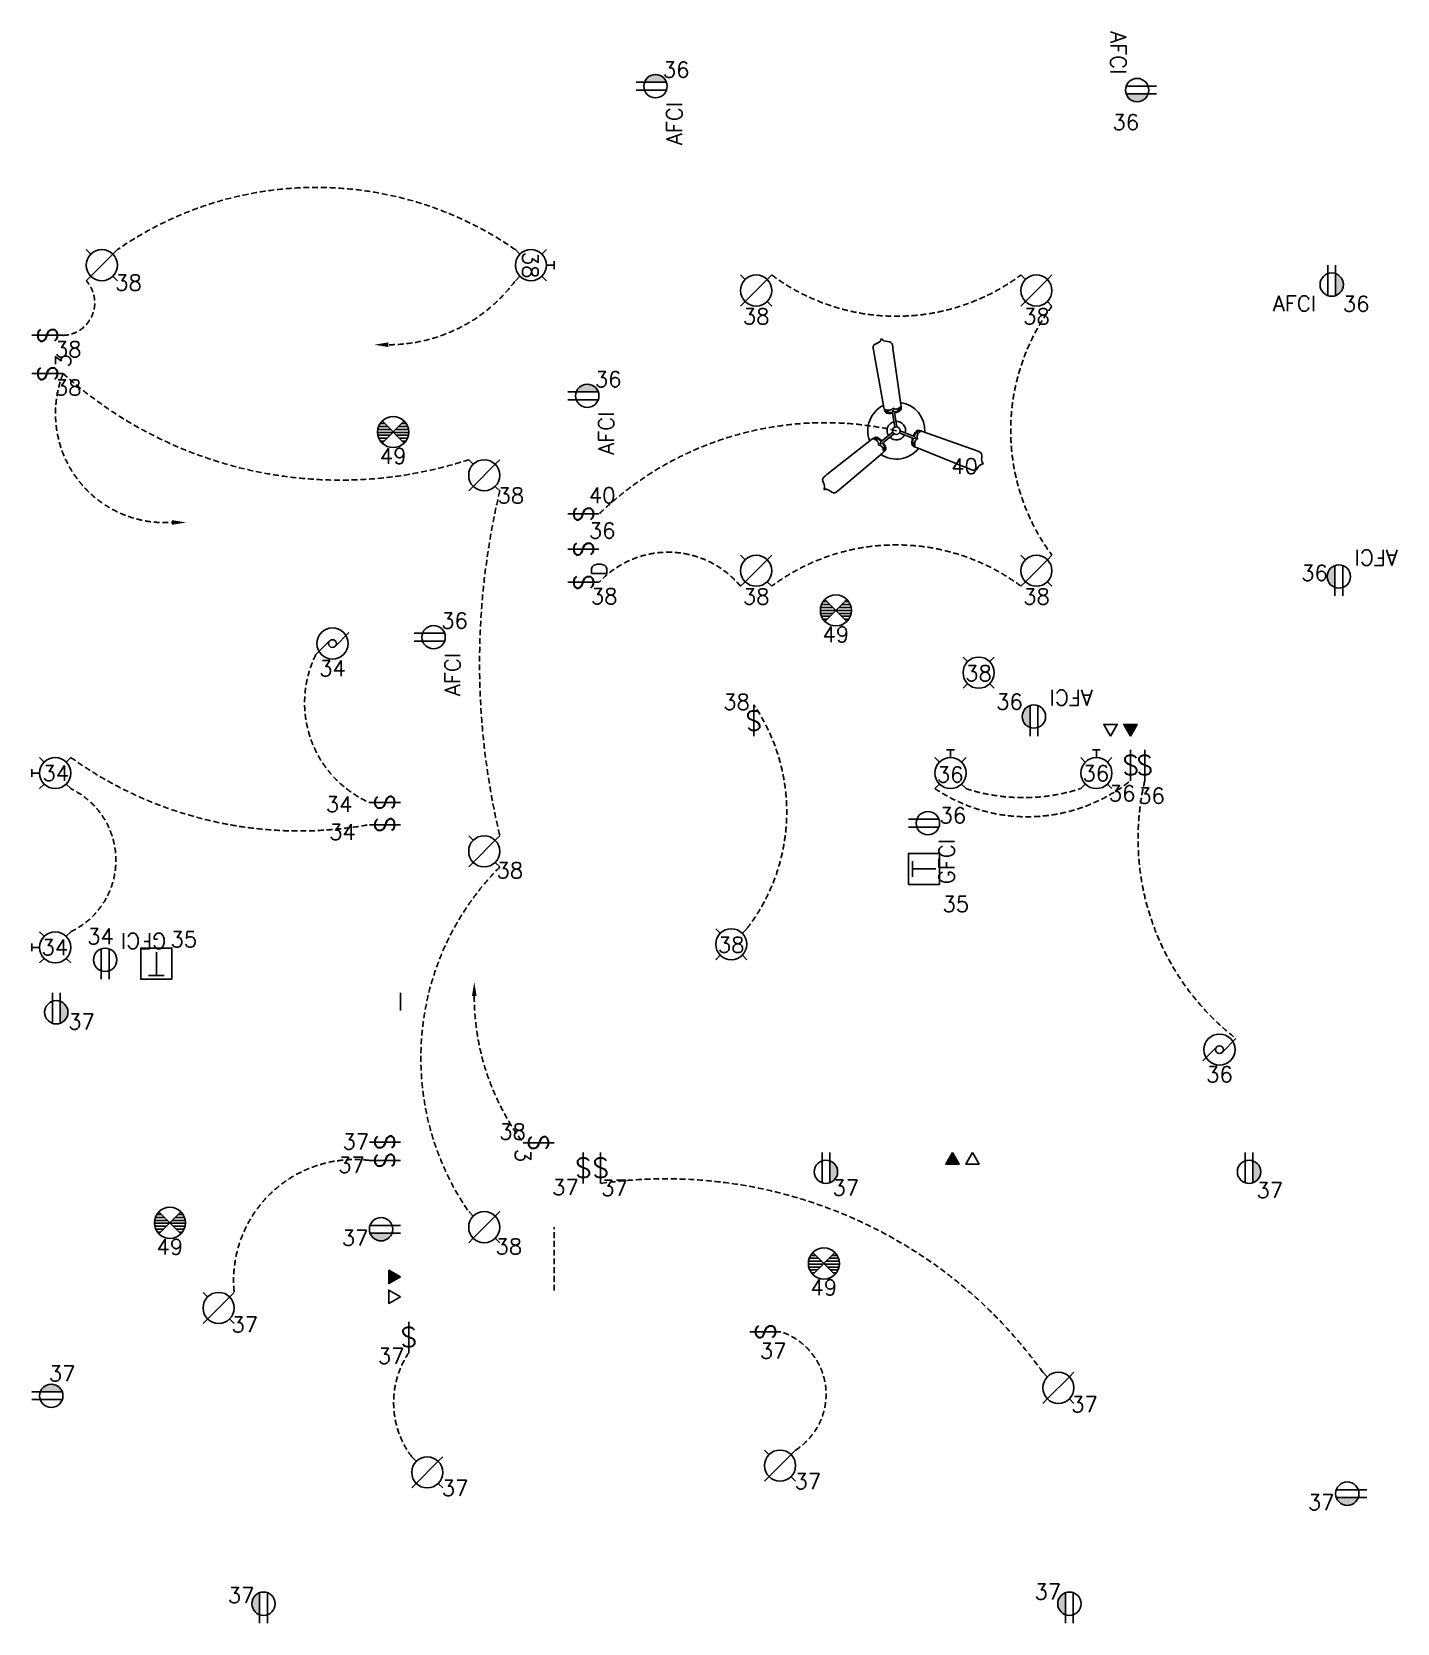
# Model space of a CAD drawing. Header units: millimetres. Extents: x -17301 to 96414, y -64549 to 30877.
# Drawn here: x 57964 to 66734, y 13137 to 23361 of the extents above; entities that cross this region are included whole.
import ezdxf
from ezdxf.enums import TextEntityAlignment as Align

# ---------------------------------------------------------------- set-up
doc = ezdxf.new("R2010")
doc.units = ezdxf.units.MM
doc.header["$LTSCALE"] = 150
doc.header["$MEASUREMENT"] = 0
doc.linetypes.add('HIDDEN', pattern=[0.375, 0.25, -0.125])
for name, color, linetype in [('E-DA-OUT-SYM', 6, 'Continuous'), ('E-FP-SYM', 1, 'Continuous'), ('E-NL-CLG-SYM', 5, 'Continuous'), ('E-NP-CTL-SYM', 6, 'Continuous'), ('E-NP-OUT-SYM', 3, 'Continuous'), ('E-NW-CTL-CCT', 5, 'HIDDEN'), ('E-NW-CTL-FAN', 3, 'HIDDEN'), ('E-PH-OUT-SYM', 6, 'Continuous')]:
    doc.layers.add(name, color=color, linetype=linetype)
doc.styles.add('Arial 0.10', font='arial.ttf', dxfattribs={"height": 0.1})
doc.styles.add('ROMAN S 100', font='romans.shx', dxfattribs={"height": 100})
doc.styles.add('ROMANS 100', font='romans.shx', dxfattribs={"height": 100})
doc.styles.add('ROMANS 125', font='romans.shx', dxfattribs={"height": 125})

# ---------------------------------------------------------------- blocks, each defined once
blk = doc.blocks.new('*U23')
blk.add_line((0, 0), (0, -200))
at = {"style": 'ROMANS 125'}
blk.add_text('S', height=125, dxfattribs=at).set_placement((0, -100), align=Align.MIDDLE_CENTER)
at = {"style": 'ROMANS 100'}
blk.add_text('D', height=100, dxfattribs=at).set_placement((39, -151), align=Align.TOP_LEFT)
blk.add_attdef('CIRCUIT', text='', height=100, dxfattribs=at).set_placement((1, -234), align=Align.TOP_CENTER)
at = {"style": 'ROMANS 100', "flags": 1}
for tag, p in [('ROOM', (1, -359)), ('SPECIAL', (1, -469))]:
    blk.add_attdef(tag, text='', height=100, dxfattribs=at).set_placement(p, align=Align.TOP_CENTER)
blk = doc.blocks.new('*U64')
for p, q in [((-100, 100), (-71, 71)), ((100, 100), (71, 71)), ((-71, -71), (-100, -100)), ((71, -71), (100, -100))]:
    blk.add_line(p, q)
blk.add_circle((0, 0), 100)
at = {"style": 'ROMANS 100'}
blk.add_attdef('CIRCUIT', text='', height=100, dxfattribs=at).set_placement((0, 0), align=Align.TOP_CENTER)
at = {"style": 'ROMANS 100', "flags": 1}
for tag, p in [('ROOM', (0, -125)), ('SPECIAL', (0, -235))]:
    blk.add_attdef(tag, text='', height=100, dxfattribs=at).set_placement(p, align=Align.TOP_CENTER)
blk = doc.blocks.new('*U65')
for p, q in [((25, 150), (-25, 150)), ((0, 100), (0, 150)), ((0, 150), (25, 150)), ((-100, 100), (-71, 71)), ((100, 100), (71, 71)), ((-71, -71), (-100, -100)), ((71, -71), (100, -100))]:
    blk.add_line(p, q)
blk.add_circle((0, 0), 100)
at = {"style": 'ROMANS 100'}
blk.add_attdef('CIRCUIT', text='', height=100, dxfattribs=at).set_placement((0, 0), align=Align.TOP_CENTER)
at = {"style": 'ROMANS 100', "flags": 1}
for tag, p in [('ROOM', (0, -125)), ('SPECIAL', (0, -235))]:
    blk.add_attdef(tag, text='', height=100, dxfattribs=at).set_placement(p, align=Align.TOP_CENTER)
blk = doc.blocks.new('*U66')
for p, q in [((-100, 100), (-71, 71)), ((-100, 100), (-71, 71)), ((71, 71), (-71, -71)), ((100, 100), (71, 71)), ((100, 100), (71, 71)), ((-71, -71), (-100, -100)), ((-71, -71), (-100, -100)), ((71, -71), (100, -100)), ((71, -71), (100, -100))]:
    blk.add_line(p, q)
blk.add_circle((0, 0), 100)
blk.add_circle((0, 0), 100)
at = {"style": 'ROMANS 100'}
blk.add_attdef('CIRCUIT', text='', height=100, dxfattribs=at).set_placement((0, 0), align=Align.TOP_CENTER)
at = {"style": 'ROMANS 100', "flags": 1}
for tag, p in [('ROOM', (0, -125)), ('SPECIAL', (0, -235))]:
    blk.add_attdef(tag, text='', height=100, dxfattribs=at).set_placement(p, align=Align.TOP_CENTER)
blk = doc.blocks.new('*U20')
blk.add_line((0, 0), (0, -200))
at = {"style": 'ROMANS 125'}
blk.add_text('S', height=125, dxfattribs=at).set_placement((0, -100), align=Align.MIDDLE_CENTER)
at = {"style": 'ROMANS 100'}
blk.add_attdef('CIRCUIT', text='', height=100, dxfattribs=at).set_placement((1, -234), align=Align.TOP_CENTER)
at = {"style": 'ROMANS 100', "flags": 1}
for tag, p in [('ROOM', (1, -359)), ('SPECIAL', (1, -469))]:
    blk.add_attdef(tag, text='', height=100, dxfattribs=at).set_placement(p, align=Align.TOP_CENTER)
blk = doc.blocks.new('EXHAUST FAN')
for p, q in [((-106, -71), (-18, 18)), ((18, -18), (106, 71))]:
    blk.add_line(p, q)
for radius in [100, 25]:
    blk.add_circle((0, 0), radius)
at = {"style": 'ROMANS 100'}
blk.add_attdef('CIRCUIT', text='', height=100, dxfattribs=at).set_placement((0, -159), align=Align.MIDDLE_CENTER)
at = {"style": 'ROMANS 100', "flags": 1}
for tag, p in [('ROOM', (0, -269)), ('SPECIAL', (0, -395))]:
    blk.add_attdef(tag, text='', height=100, dxfattribs=at).set_placement(p, align=Align.MIDDLE_CENTER)
blk = doc.blocks.new('*U82')
for p, q in [((-25, -196), (-25, 0)), ((-25, -196), (-25, 0)), ((25, -196), (25, 0))]:
    blk.add_line(p, q)
blk.add_circle((0, -125), 75)
at = {"style": 'ROMANS 100'}
blk.add_text('GFCI', height=100, dxfattribs=at).set_placement((-100, -196), align=Align.TOP_RIGHT)
blk.add_attdef('CIRCUIT', text='', height=100, dxfattribs=at).set_placement((229, -219), align=Align.TOP_CENTER)
at = {"style": 'ROMANS 100', "flags": 1}
for tag, p in [('ROOM', (229, -343)), ('SPECIAL', (229, -454))]:
    blk.add_attdef(tag, text='', height=100, dxfattribs=at).set_placement(p, align=Align.TOP_CENTER)
blk = doc.blocks.new('*U85')
h = blk.add_hatch(color=256)
h.dxf.hatch_style = 1
h.paths.add_polyline_path([(25, -196, 0.317837), (75, -125, 0.317837), (25, -54)])
for p, q in [((-25, -196), (-25, 0)), ((25, -196), (25, 0))]:
    blk.add_line(p, q)
blk.add_circle((0, -125), 75)
at = {"style": 'ROMANS 100'}
blk.add_text('AFCI', height=100, dxfattribs=at).set_placement((-100, -196), align=Align.TOP_RIGHT)
blk.add_attdef('CIRCUIT', text='', height=100, dxfattribs=at).set_placement((229, -219), align=Align.TOP_CENTER)
at = {"style": 'ROMANS 100', "flags": 1}
for tag, p in [('ROOM', (229, -343)), ('SPECIAL', (229, -454))]:
    blk.add_attdef(tag, text='', height=100, dxfattribs=at).set_placement(p, align=Align.TOP_CENTER)
blk = doc.blocks.new('*U83')
for p, q in [((-25, -196), (-25, 0)), ((-25, -196), (-25, 0)), ((25, -196), (25, 0))]:
    blk.add_line(p, q)
blk.add_circle((0, -125), 75)
at = {"style": 'ROMANS 100'}
blk.add_text('AFCI', height=100, dxfattribs=at).set_placement((-100, -196), align=Align.TOP_RIGHT)
blk.add_attdef('CIRCUIT', text='', height=100, dxfattribs=at).set_placement((229, -219), align=Align.TOP_CENTER)
at = {"style": 'ROMANS 100', "flags": 1}
for tag, p in [('ROOM', (229, -343)), ('SPECIAL', (229, -454))]:
    blk.add_attdef(tag, text='', height=100, dxfattribs=at).set_placement(p, align=Align.TOP_CENTER)
blk = doc.blocks.new('*U79')
for p, q in [((-271, 113), (-184, 80)), ((-266, 126), (-179, 93)), ((-121, 123), (222, 0)), ((-160, 19), (178, -117))]:
    blk.add_line(p, q)
for centre, radius in [((-155, 115), 2.62), ((-180, 48), 2.62), ((-169, 82), 3.9), ((-169, 82), 3.9)]:
    blk.add_circle(centre, radius)
for points in [[(-180, 94), (-153, 129), (-121, 123)], [(-185, 81), (-188, 36), (-160, 19)], [(178, -117), (218, -125), (251, -91), (270, -85)], [(222, 0), (258, -21), (259, -68), (270, -85)]]:
    blk.add_spline(points, degree=3)
for points in [[(-179, 93), (-173, 91), (-170, 108), (-154, 125), (-142, 125), (-134, 120), (-145, 117), (-151, 107), (-157, 95), (-157, 83), (-153, 76)], [(-184, 80), (-178, 78), (-187, 63), (-186, 40), (-177, 32), (-168, 30), (-174, 40), (-172, 52), (-168, 64), (-160, 73), (-153, 76)]]:
    blk.add_open_spline(points, degree=3)
blk = doc.blocks.new('*U78')
at = {"color": 0, "linetype": 'ByBlock', "lineweight": -2, "transparency": 16777216}
for p, rotation in [((-1259, 928), 120), ((-1481, 426), 240)]:
    blk.add_blockref('*U79', p, dxfattribs=dict(at, rotation=rotation))
blk.add_blockref('*U79', (-935, 485), dxfattribs=at)
blk = doc.blocks.new('*U73')
blk.add_circle((0, 0), 24.4)
for radius, start, end in [(183, 116.8306, 201.4366), (183, 356.8306, 81.4366), (59.6, 105.8787, 212.3885), (59.6, 345.8787, 92.3885), (59.6, 225.8787, 332.3885), (183, 236.8306, 321.4366)]:
    blk.add_arc((0, 0), radius, start, end)
blk.add_blockref('*U78', (1225, -613))
at = {"style": 'Arial 0.10'}
blk.add_text('CIRCUIT', height=0.1, dxfattribs=at).set_placement((27, -6), align=Align.BOTTOM_LEFT)
at = {"style": 'ROMAN S 100'}
blk.add_attdef('CIRCUIT', text='', height=100, dxfattribs=at).set_placement((439, -228), align=Align.MIDDLE_CENTER)
at = {"style": 'ROMAN S 100', "flags": 1}
for tag, p in [('ROOM', (439, -357)), ('SPECIAL', (439, -496))]:
    blk.add_attdef(tag, text='', height=100, dxfattribs=at).set_placement(p, align=Align.MIDDLE_CENTER)
blk = doc.blocks.new('*U95')
h = blk.add_hatch(color=256)
h.dxf.hatch_style = 1
h.paths.add_polyline_path([(25, -196, 0.317837), (75, -125, 0.317837), (25, -54)])
for p, q in [((-25, -196), (-25, 0)), ((25, -196), (25, 0))]:
    blk.add_line(p, q)
blk.add_circle((0, -125), 75)
at = {"style": 'ROMANS 100'}
blk.add_attdef('CIRCUIT', text='', height=100, dxfattribs=at).set_placement((229, -219), align=Align.TOP_CENTER)
at = {"style": 'ROMANS 100', "flags": 1}
for tag, p in [('ROOM', (229, -343)), ('SPECIAL', (229, -454))]:
    blk.add_attdef(tag, text='', height=100, dxfattribs=at).set_placement(p, align=Align.TOP_CENTER)
blk = doc.blocks.new('*U21')
blk.add_line((0, 0), (0, -200))
blk.add_line((0, 0), (0, -200))
at = {"style": 'ROMANS 125'}
blk.add_text('S', height=125, dxfattribs=at).set_placement((0, -100), align=Align.MIDDLE_CENTER)
blk.add_text('S', height=125, dxfattribs=at).set_placement((0, -100), align=Align.MIDDLE_CENTER)
at = {"style": 'ROMANS 100'}
blk.add_text('3', height=100, dxfattribs=at).set_placement((39, -151), align=Align.TOP_LEFT)
blk.add_attdef('CIRCUIT', text='', height=100, dxfattribs=at).set_placement((1, -234), align=Align.TOP_CENTER)
at = {"style": 'ROMANS 100', "flags": 1}
for tag, p in [('ROOM', (1, -359)), ('SPECIAL', (1, -469))]:
    blk.add_attdef(tag, text='', height=100, dxfattribs=at).set_placement(p, align=Align.TOP_CENTER)
blk = doc.blocks.new('TERMOSTAT')
for p, q in [((-50, -25), (50, -25)), ((0, -175), (0, -25))]:
    blk.add_line(p, q)
blk.add_lwpolyline([(-100, 0), (100, 0), (100, -200), (-100, -200)], close=True)
at = {"style": 'ROMANS 100'}
blk.add_attdef('CIRCUIT', text='', height=100, dxfattribs=at).set_placement((9, -223), align=Align.TOP_CENTER)
at = {"style": 'ROMANS 100', "flags": 1}
for tag, p in [('ROOM', (9, -374)), ('SPECIAL', (9, -527))]:
    blk.add_attdef(tag, text='', height=100, dxfattribs=at).set_placement(p, align=Align.TOP_CENTER)
blk = doc.blocks.new('SMOKE ALARM & CO DETECTOR')
h = blk.add_hatch()
h.set_pattern_fill('LINE', color=256, scale=150)
h.set_pattern_definition([(0, (-3038.077, -8218.569), (0, 18.75), [])])
h.paths.add_polyline_path([(-71, 71, 0.198912), (-100, 0, 0.198912), (-71, -71), (0, 0)])
h.paths.add_polyline_path([(0, 0), (71, -71, 0.198912), (100, 0, 0.198912), (71, 71)])
for p, q in [((-71, 71), (71, -71)), ((71, 71), (-71, -71))]:
    blk.add_line(p, q)
blk.add_circle((0, 0), 100)
at = {"style": 'ROMANS 100'}
blk.add_attdef('CIRCUIT', text='', height=100, dxfattribs=at).set_placement((0, -154), align=Align.MIDDLE_CENTER)
at = {"style": 'ROMANS 100', "flags": 1}
for tag, p in [('ROOM', (0, -273)), ('SPECIAL', (0, -389))]:
    blk.add_attdef(tag, text='', height=100, dxfattribs=at).set_placement(p, align=Align.MIDDLE_CENTER)
blk = doc.blocks.new('*U62')
blk.add_lwpolyline([(0, 0), (-43, -75), (43, -75)], close=True)
at = {"style": 'ROMANS 100', "flags": 1}
for tag, p in [('ROOM', (4, -97)), ('SPECIAL', (4, -207))]:
    blk.add_attdef(tag, text='', height=100, dxfattribs=at).set_placement(p, align=Align.TOP_CENTER)
blk = doc.blocks.new('COMMUNICATION')
h = blk.add_hatch(color=256)
h.dxf.hatch_style = 1
h.paths.add_polyline_path([(-43, -75), (43, -75), (0, 0)])
blk.add_lwpolyline([(0, 0), (-43, -75), (43, -75)], close=True)
at = {"style": 'ROMANS 100', "flags": 1}
for tag, p in [('ROOM', (4, -97)), ('SPECIAL', (4, -207))]:
    blk.add_attdef(tag, text='', height=100, dxfattribs=at).set_placement(p, align=Align.TOP_CENTER)

msp = doc.modelspace()

# ---------------------------------------------------------------- linework, layer by layer
at = {"layer": 'E-NL-CLG-SYM'}
msp.add_line((60332, 17074), (60332, 17187), dxfattribs=at)
at = {"layer": 'E-NW-CTL-CCT'}
msp.add_line((61320, 15274), (61320, 15681), dxfattribs=at)
for centre, radius, start, end in [((59792, 20121), 2241, 55.2329, 124.7671), ((63517, 22875), 1341, 233.3621, 306.6379), ((58158, 21621), 210, 271.4956, 42.1072), ((60254, 22366), 1015, 267.1056, 323.4761), ((65593, 20799), 1341, 143.3621, 216.6379), ((58817, 20909), 701, 158.5162, 273.9256), ((59945, 23136), 2655, 227.8846, 288.1086), ((65614, 19304), 4774, 166.5828, 193.4172), ((63517, 18724), 1341, 53.3621, 126.6379), ((62051, 19413), 605, 39.6437, 137.1344), ((61587, 18349), 1226, 322.325, 34.1324), ((59682, 20746), 2519, 234.3323, 280.2899), ((64359, 19382), 1064, 236.0244, 308.5313), ((57995, 18039), 509, 295.4114, 64.5886), ((64333, 19644), 1203, 252.1525, 287.8475), ((62203, 16768), 1740, 135.1137, 214.5703), ((62380, 17167), 1574, 180, 216.8212), ((60038, 15338), 778, 83.0638, 185.6094), ((62038, 13015), 2977, 35.6363, 98.1338), ((62642, 14607), 424, 302.4934, 71.541), ((60866, 14554), 578, 146.3316, 216.9919)]:
    msp.add_arc(centre, radius, start, end, dxfattribs=at)
for points in [[(60254, 21336), (60254, 21366), (60164, 21351)], [(58865, 20224), (58865, 20194), (58955, 20209)], [(60791, 17167), (60821, 17167), (60806, 17257)]]:
    msp.add_solid(points, dxfattribs=at)
at = {"layer": 'E-NW-CTL-FAN'}
for centre, radius, start, end in [((63058, 18764), 2086, 77.2832, 134.0409), ((60416, 19050), 700, 153.6149, 246.0725), ((66695, 18177), 1625, 166.7419, 232.1999)]:
    msp.add_arc(centre, radius, start, end, dxfattribs=at)

# ---------------------------------------------------------------- block references
at = {"layer": 'E-DA-OUT-SYM'}
for p, rotation in [((65021, 18837), 180), ((60332, 15362), 270)]:
    msp.add_blockref('COMMUNICATION', p, dxfattribs=dict(at, rotation=rotation))
msp.add_blockref('COMMUNICATION', (63878, 16162), dxfattribs=at)
at = {"layer": 'E-FP-SYM'}
for p in [(60285, 20790), (63129, 19644), (58851, 15709), (63052, 15448)]:
    msp.add_blockref('SMOKE ALARM & CO DETECTOR', p, dxfattribs=at).add_auto_attribs({'CIRCUIT': '49'})
at = {"layer": 'E-NL-CLG-SYM'}
ref = msp.add_blockref('*U66', (58414, 21862), dxfattribs=at)
ref.add_attrib('CIRCUIT', '38', dxfattribs={"layer": '0', "height": 100, "style": 'ROMANS 100'}).set_placement((58585, 21800), align=Align.TOP_CENTER)
ref = msp.add_blockref('*U65', (61170, 21862), dxfattribs=dict(at, rotation=270))
ref.add_attrib('CIRCUIT', '38', dxfattribs={"layer": '0', "height": 100, "rotation": 270, "style": 'ROMANS 100'}).set_placement((61216, 21862), align=Align.TOP_CENTER)
ref = msp.add_blockref('*U66', (62617, 21699), dxfattribs=at)
ref.add_attrib('CIRCUIT', '38', dxfattribs={"layer": '0', "height": 100, "style": 'ROMANS 100'}).set_placement((62617, 21583), align=Align.TOP_CENTER)
ref = msp.add_blockref('*U66', (64417, 21699), dxfattribs=at)
ref.add_attrib('CIRCUIT', '38', dxfattribs={"layer": '0', "height": 100, "style": 'ROMANS 100'}).set_placement((64417, 21583), align=Align.TOP_CENTER)
ref = msp.add_blockref('*U20', (57964, 21412), dxfattribs=dict(at, rotation=90.00000000000001))
ref.add_attrib('CIRCUIT', '38', dxfattribs={"layer": '0', "height": 100, "style": 'ROMANS 100'}).set_placement((58198, 21372), align=Align.TOP_CENTER)
ref = msp.add_blockref('*U21', (57964, 21166), dxfattribs=dict(at, rotation=90.00000000000001))
ref.add_attrib('CIRCUIT', '38', dxfattribs={"layer": '0', "height": 100, "style": 'ROMANS 100'}).set_placement((58198, 21126), align=Align.TOP_CENTER)
ref = msp.add_blockref('*U66', (60870, 20512), dxfattribs=at)
ref.add_attrib('CIRCUIT', '38', dxfattribs={"layer": '0', "height": 100, "style": 'ROMANS 100'}).set_placement((61040, 20432), align=Align.TOP_CENTER)
ref = msp.add_blockref('*U23', (61407, 19825), dxfattribs=dict(at, rotation=90.00000000000001))
ref.add_attrib('CIRCUIT', '38', dxfattribs={"layer": '0', "height": 100, "style": 'ROMANS 100'}).set_placement((61641, 19785), align=Align.TOP_CENTER)
ref = msp.add_blockref('*U66', (62617, 19899), dxfattribs=at)
ref.add_attrib('CIRCUIT', '38', dxfattribs={"layer": '0', "height": 100, "style": 'ROMANS 100'}).set_placement((62617, 19783), align=Align.TOP_CENTER)
ref = msp.add_blockref('*U66', (64417, 19899), dxfattribs=at)
ref.add_attrib('CIRCUIT', '38', dxfattribs={"layer": '0', "height": 100, "style": 'ROMANS 100'}).set_placement((64417, 19783), align=Align.TOP_CENTER)
ref = msp.add_blockref('*U64', (64046, 19244), dxfattribs=at)
ref.add_attrib('CIRCUIT', '38', dxfattribs={"layer": '0', "height": 100, "style": 'ROMANS 100'}).set_placement((64046, 19290), align=Align.TOP_CENTER)
ref = msp.add_blockref('*U20', (62602, 18837), dxfattribs=dict(at, rotation=180))
ref.add_attrib('CIRCUIT', '38', dxfattribs={"layer": '0', "height": 100, "style": 'ROMANS 100'}).set_placement((62491, 19106), align=Align.TOP_CENTER)
ref = msp.add_blockref('*U65', (63865, 18599), dxfattribs=at)
ref.add_attrib('CIRCUIT', '36', dxfattribs={"layer": '0', "height": 100, "style": 'ROMANS 100'}).set_placement((63864, 18639), align=Align.TOP_CENTER)
ref = msp.add_blockref('*U65', (64802, 18599), dxfattribs=at)
ref.add_attrib('CIRCUIT', '36', dxfattribs={"layer": '0', "height": 100, "style": 'ROMANS 100'}).set_placement((64799, 18647), align=Align.TOP_CENTER)
ref = msp.add_blockref('*U20', (65022, 18749), dxfattribs=at)
ref.add_attrib('CIRCUIT', '36', dxfattribs={"layer": '0', "height": 100, "style": 'ROMANS 100'}).set_placement((64968, 18518), align=Align.TOP_CENTER)
ref = msp.add_blockref('*U65', (58114, 18599), dxfattribs=dict(at, rotation=90.00000000000001))
ref.add_attrib('CIRCUIT', '34', dxfattribs={"layer": '0', "height": 100, "style": 'ROMANS 100'}).set_placement((58118, 18648), align=Align.TOP_CENTER)
ref = msp.add_blockref('*U20', (60332, 18267), dxfattribs=dict(at, rotation=270))
ref.add_attrib('CIRCUIT', '34', dxfattribs={"layer": '0', "height": 100, "style": 'ROMANS 100'}).set_placement((59959, 18270), align=Align.TOP_CENTER)
ref = msp.add_blockref('*U66', (60870, 18096), dxfattribs=at)
ref.add_attrib('CIRCUIT', '38', dxfattribs={"layer": '0', "height": 100, "style": 'ROMANS 100'}).set_placement((61035, 18024), align=Align.TOP_CENTER)
ref = msp.add_blockref('*U64', (62457, 17499), dxfattribs=at)
ref.add_attrib('CIRCUIT', '38', dxfattribs={"layer": '0', "height": 100, "style": 'ROMANS 100'}).set_placement((62457, 17545), align=Align.TOP_CENTER)
ref = msp.add_blockref('*U65', (58114, 17479), dxfattribs=dict(at, rotation=90.00000000000001))
ref.add_attrib('CIRCUIT', '34', dxfattribs={"layer": '0', "height": 100, "style": 'ROMANS 100'}).set_placement((58112, 17529), align=Align.TOP_CENTER)
ref = msp.add_blockref('*U21', (61320, 16224), dxfattribs=dict(at, rotation=270))
ref.add_attrib('CIRCUIT', '38', dxfattribs={"layer": '0', "height": 100, "style": 'ROMANS 100'}).set_placement((61052, 16345), align=Align.TOP_CENTER)
ref = msp.add_blockref('*U20', (61617, 16162), dxfattribs=at)
ref.add_attrib('CIRCUIT', '37', dxfattribs={"layer": '0', "height": 100, "style": 'ROMANS 100'}).set_placement((61707, 15983), align=Align.TOP_CENTER)
ref = msp.add_blockref('*U20', (60332, 16110), dxfattribs=dict(at, rotation=270))
ref.add_attrib('CIRCUIT', '37', dxfattribs={"layer": '0', "height": 100, "style": 'ROMANS 100'}).set_placement((60017, 16131), align=Align.TOP_CENTER)
ref = msp.add_blockref('*U66', (60870, 15681), dxfattribs=at)
ref.add_attrib('CIRCUIT', '38', dxfattribs={"layer": '0', "height": 100, "style": 'ROMANS 100'}).set_placement((61028, 15607), align=Align.TOP_CENTER)
ref = msp.add_blockref('*U66', (59164, 15162), dxfattribs=at)
ref.add_attrib('CIRCUIT', '37', dxfattribs={"layer": '0', "height": 100, "style": 'ROMANS 100'}).set_placement((59332, 15106), align=Align.TOP_CENTER)
ref = msp.add_blockref('*U20', (60385, 15074), dxfattribs=at)
ref.add_attrib('CIRCUIT', '37', dxfattribs={"layer": '0', "height": 100, "style": 'ROMANS 100'}).set_placement((60272, 14904), align=Align.TOP_CENTER)
ref = msp.add_blockref('*U20', (62576, 15009), dxfattribs=dict(at, rotation=90.00000000000001))
ref.add_attrib('CIRCUIT', '37', dxfattribs={"layer": '0', "height": 100, "style": 'ROMANS 100'}).set_placement((62725, 14937), align=Align.TOP_CENTER)
ref = msp.add_blockref('*U66', (64558, 14649), dxfattribs=at)
ref.add_attrib('CIRCUIT', '37', dxfattribs={"layer": '0', "height": 100, "style": 'ROMANS 100'}).set_placement((64725, 14593), align=Align.TOP_CENTER)
ref = msp.add_blockref('*U66', (62770, 14149), dxfattribs=at)
ref.add_attrib('CIRCUIT', '37', dxfattribs={"layer": '0', "height": 100, "style": 'ROMANS 100'}).set_placement((62949, 14099), align=Align.TOP_CENTER)
ref = msp.add_blockref('*U66', (60504, 14106), dxfattribs=at)
ref.add_attrib('CIRCUIT', '37', dxfattribs={"layer": '0', "height": 100, "style": 'ROMANS 100'}).set_placement((60683, 14055), align=Align.TOP_CENTER)
at = {"layer": 'E-NP-CTL-SYM'}
ref = msp.add_blockref('TERMOSTAT', (63595, 17983), dxfattribs=dict(at, rotation=90.00000000000001))
ref.add_attrib('CIRCUIT', '35', dxfattribs={"layer": '0', "height": 100, "style": 'ROMANS 100'}).set_placement((63900, 17807), align=Align.TOP_CENTER)
ref = msp.add_blockref('TERMOSTAT', (58764, 17274), dxfattribs=dict(at, rotation=180))
ref.add_attrib('CIRCUIT', '35', dxfattribs={"layer": '0', "height": 100, "style": 'ROMANS 100'}).set_placement((58941, 17580), align=Align.TOP_CENTER)
at = {"layer": 'E-NP-OUT-SYM'}
ref = msp.add_blockref('*U85', (65189, 22987), dxfattribs=dict(at, rotation=270))
ref.add_attrib('CIRCUIT', '36', dxfattribs={"layer": '0', "height": 100, "style": 'ROMANS 100'}).set_placement((64991, 22831), align=Align.TOP_CENTER)
ref = msp.add_blockref('*U85', (61845, 23012), dxfattribs=dict(at, rotation=89.99999999999999))
ref.add_attrib('CIRCUIT', '36', dxfattribs={"layer": '0', "height": 100, "style": 'ROMANS 100'}).set_placement((62103, 23168), align=Align.TOP_CENTER)
ref = msp.add_blockref('*U85', (66314, 21862), dxfattribs=at)
ref.add_attrib('CIRCUIT', '36', dxfattribs={"layer": '0', "height": 100, "style": 'ROMANS 100'}).set_placement((66470, 21664), align=Align.TOP_CENTER)
for name, p, values in [('*U73', (63517, 20799), {'CIRCUIT': '40'}), ('EXHAUST FAN', (59895, 19431), {'CIRCUIT': '34'}), ('EXHAUST FAN', (65593, 16822), {'CIRCUIT': '36'})]:
    msp.add_blockref(name, p, dxfattribs=at).add_auto_attribs(values)
ref = msp.add_blockref('*U85', (61407, 21023), dxfattribs=dict(at, rotation=90.00000000000001))
ref.add_attrib('CIRCUIT', '36', dxfattribs={"layer": '0', "height": 100, "style": 'ROMANS 100'}).set_placement((61666, 21179), align=Align.TOP_CENTER)
ref = msp.add_blockref('*U20', (61407, 20264), dxfattribs=dict(at, rotation=90.00000000000001))
ref.add_attrib('CIRCUIT', '40', dxfattribs={"layer": '0', "height": 100, "style": 'ROMANS 100'}).set_placement((61628, 20434), align=Align.TOP_CENTER)
ref = msp.add_blockref('*U20', (61407, 20038), dxfattribs=dict(at, rotation=90.00000000000001))
ref.add_attrib('CIRCUIT', '36', dxfattribs={"layer": '0', "height": 100, "style": 'ROMANS 100'}).set_placement((61628, 20207), align=Align.TOP_CENTER)
ref = msp.add_blockref('*U85', (66360, 19737), dxfattribs=dict(at, rotation=180))
ref.add_attrib('CIRCUIT', '36', dxfattribs={"layer": '0', "height": 100, "style": 'ROMANS 100'}).set_placement((66204, 19935), align=Align.TOP_CENTER)
ref = msp.add_blockref('*U83', (60420, 19472), dxfattribs=dict(at, rotation=89.99999999999999))
ref.add_attrib('CIRCUIT', '36', dxfattribs={"layer": '0', "height": 100, "style": 'ROMANS 100'}).set_placement((60678, 19628), align=Align.TOP_CENTER)
ref = msp.add_blockref('*U85', (64401, 18837), dxfattribs=dict(at, rotation=180))
ref.add_attrib('CIRCUIT', '36', dxfattribs={"layer": '0', "height": 100, "style": 'ROMANS 100'}).set_placement((64245, 19107), align=Align.TOP_CENTER)
ref = msp.add_blockref('*U20', (65113, 18749), dxfattribs=at)
ref.add_attrib('CIRCUIT', '36', dxfattribs={"layer": '0', "height": 100, "style": 'ROMANS 100'}).set_placement((65157, 18503), align=Align.TOP_CENTER)
ref = msp.add_blockref('*U20', (60332, 18410), dxfattribs=dict(at, rotation=270))
ref.add_attrib('CIRCUIT', '34', dxfattribs={"layer": '0', "height": 100, "style": 'ROMANS 100'}).set_placement((59938, 18449), align=Align.TOP_CENTER)
ref = msp.add_blockref('*U82', (63595, 18277), dxfattribs=dict(at, rotation=89.99999999999999))
ref.add_attrib('CIRCUIT', '36', dxfattribs={"layer": '0', "height": 100, "style": 'ROMANS 100'}).set_placement((63881, 18377), align=Align.TOP_CENTER)
ref = msp.add_blockref('*U82', (58435, 17274), dxfattribs=dict(at, rotation=180))
ref.add_attrib('CIRCUIT', '34', dxfattribs={"layer": '0', "height": 100, "style": 'ROMANS 100'}).set_placement((58404, 17600), align=Align.TOP_CENTER)
ref = msp.add_blockref('*U95', (58121, 17187), dxfattribs=at)
ref.add_attrib('CIRCUIT', '37', dxfattribs={"layer": '0', "height": 100, "style": 'ROMANS 100'}).set_placement((58282, 17052), align=Align.TOP_CENTER)
ref = msp.add_blockref('*U20', (60332, 16228), dxfattribs=dict(at, rotation=270))
ref.add_attrib('CIRCUIT', '37', dxfattribs={"layer": '0', "height": 100, "style": 'ROMANS 100'}).set_placement((60045, 16281), align=Align.TOP_CENTER)
ref = msp.add_blockref('*U20', (61506, 16162), dxfattribs=at)
ref.add_attrib('CIRCUIT', '37', dxfattribs={"layer": '0', "height": 100, "style": 'ROMANS 100'}).set_placement((61391, 15988), align=Align.TOP_CENTER)
ref = msp.add_blockref('*U95', (63065, 16162), dxfattribs=at)
ref.add_attrib('CIRCUIT', '37', dxfattribs={"layer": '0', "height": 100, "style": 'ROMANS 100'}).set_placement((63192, 15985), align=Align.TOP_CENTER)
ref = msp.add_blockref('*U95', (65783, 16162), dxfattribs=at)
ref.add_attrib('CIRCUIT', '37', dxfattribs={"layer": '0', "height": 100, "style": 'ROMANS 100'}).set_placement((65916, 15969), align=Align.TOP_CENTER)
ref = msp.add_blockref('*U95', (60332, 15668), dxfattribs=dict(at, rotation=270))
ref.add_attrib('CIRCUIT', '37', dxfattribs={"layer": '0', "height": 100, "style": 'ROMANS 100'}).set_placement((60041, 15663), align=Align.TOP_CENTER)
ref = msp.add_blockref('*U95', (57964, 14598), dxfattribs=dict(at, rotation=90.00000000000001))
ref.add_attrib('CIRCUIT', '37', dxfattribs={"layer": '0', "height": 100, "style": 'ROMANS 100'}).set_placement((58159, 14791), align=Align.TOP_CENTER)
ref = msp.add_blockref('*U95', (66539, 13969), dxfattribs=dict(at, rotation=270))
ref.add_attrib('CIRCUIT', '37', dxfattribs={"layer": '0', "height": 100, "style": 'ROMANS 100'}).set_placement((66247, 13964), align=Align.TOP_CENTER)
ref = msp.add_blockref('*U95', (59452, 13137), dxfattribs=dict(at, rotation=180))
ref.add_attrib('CIRCUIT', '37', dxfattribs={"layer": '0', "height": 100, "style": 'ROMANS 100'}).set_placement((59309, 13367), align=Align.TOP_CENTER)
ref = msp.add_blockref('*U95', (64629, 13137), dxfattribs=dict(at, rotation=180))
ref.add_attrib('CIRCUIT', '37', dxfattribs={"layer": '0', "height": 100, "style": 'ROMANS 100'}).set_placement((64491, 13389), align=Align.TOP_CENTER)
at = {"layer": 'E-PH-OUT-SYM'}
for p, rotation in [((64893, 18837), 180), ((60332, 15234), 270)]:
    msp.add_blockref('*U62', p, dxfattribs=dict(at, rotation=rotation))
msp.add_blockref('*U62', (64006, 16162), dxfattribs=at)

doc.saveas('drawing.dxf')
